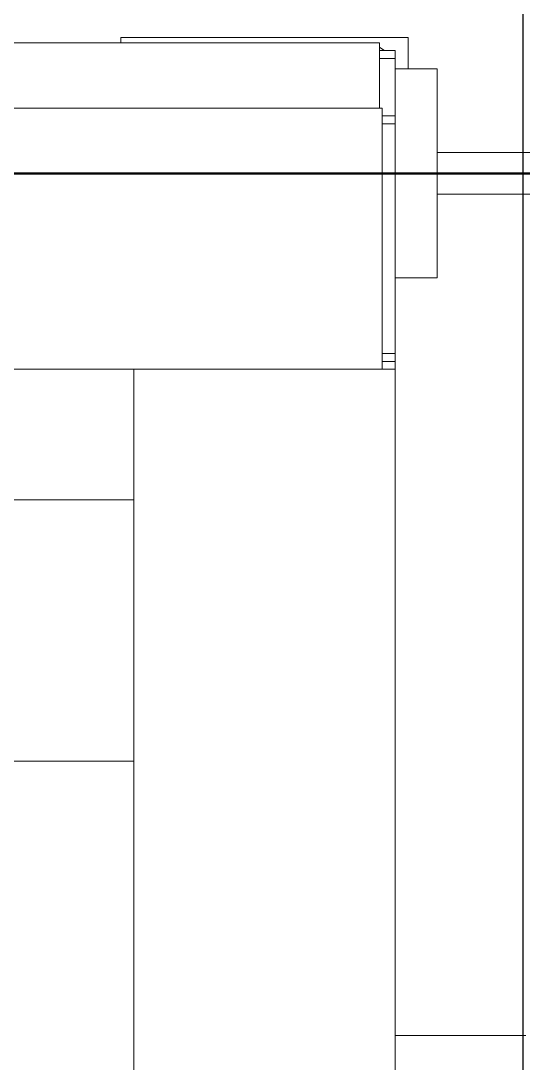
# Model space of a CAD drawing. Header units: millimetres. Extents: x 163705 to 1616509, y 81827 to 302547.
# Drawn here: x 216660.7 to 216852.8, y 144719 to 145118 of the extents above; entities that cross this region are included whole.
import ezdxf

# ---------------------------------------------------------------- set-up
doc = ezdxf.new("R2010")
doc.units = ezdxf.units.MM
doc.header["$LTSCALE"] = 10
doc.layers.add('1-设备轮廓', color=2, linetype='Continuous', lineweight=18)

# ---------------------------------------------------------------- blocks, each defined once
blk = doc.blocks.new('G$CE9C43516')
for p, q in [((2316, 2332), (2426, 2332)), ((2316, 2330), (2316, 2332)), ((2426, 2332), (2426, 2320)), ((1744, 2330), (2415, 2330)), ((2415, 2330), (2415, 2318)), ((2415, 2327), (2421, 2327)), ((2421, 2327), (2421, 2324)), ((2415, 2324), (2421, 2324)), ((2421, 2324), (2421, 2302)), ((2421, 2320), (2437, 2320)), ((2437, 2320), (2437, 2240)), ((2415, 2318), (2415, 2305)), ((2416, 2305), (1744, 2305)), ((2416, 2305), (2416, 2295)), ((2416, 2302), (2421, 2302)), ((2416, 2299), (2421, 2299)), ((2421, 2302), (2421, 2299)), ((2421, 2299), (2421, 2211)), ((2416, 2295), (2416, 2215)), ((2437, 2288), (2552.43, 2288)), ((2437, 2272), (2552.43, 2272)), ((2421, 2240), (2437, 2240)), ((2416, 2215), (2416, 2205)), ((2416, 2211), (2421, 2211)), ((2421, 2211), (2421, 2208)), ((2416, 2208), (2421, 2208)), ((2421, 2208), (2421, 2205)), ((2321, 2205), (1791, 2205)), ((2321, 2155), (2321, 2205)), ((2321, 2205), (2331, 2205)), ((2411, 2205), (2331, 2205)), ((2411, 2205), (2421, 2205)), ((2421, 355), (2421, 2205)), ((2321, 2155), (1791, 2155)), ((2321, 2155), (2321, 2145)), ((2321, 2065), (2321, 2145)), ((2321, 2065), (2321, 2055)), ((2321, 2055), (1791, 2055)), ((2321, 505), (2321, 2055)), ((2471, 1950), (2421, 1950))]:
    blk.add_line(p, q)
at = {"flags": 128}
blk.add_lwpolyline([(2416.94, 2327), (2416.71, 2327.19), (2415, 2328.39)], dxfattribs=at)
blk = doc.blocks.new('A$C7121566b')
blk.add_lwpolyline([(4649.65, 2600.13), (6924.65, 2600.13), (6924.65, 9600.13), (4649.65, 9600.13)], close=True)
at = {"layer": '1-设备轮廓', "lineweight": 50, "ltscale": 5}
blk.add_lwpolyline([(4499.65, 4500.13), (47799.65, 4500.13)], dxfattribs=at)
at = {"layer": '1-设备轮廓'}
blk.add_blockref('G$CE9C43516', (4454.72, 2220.13), dxfattribs=at)

msp = doc.modelspace()

# ---------------------------------------------------------------- block references
msp.add_blockref('A$C7121566b', (209928.183, 140559.499))

doc.saveas('drawing.dxf')
